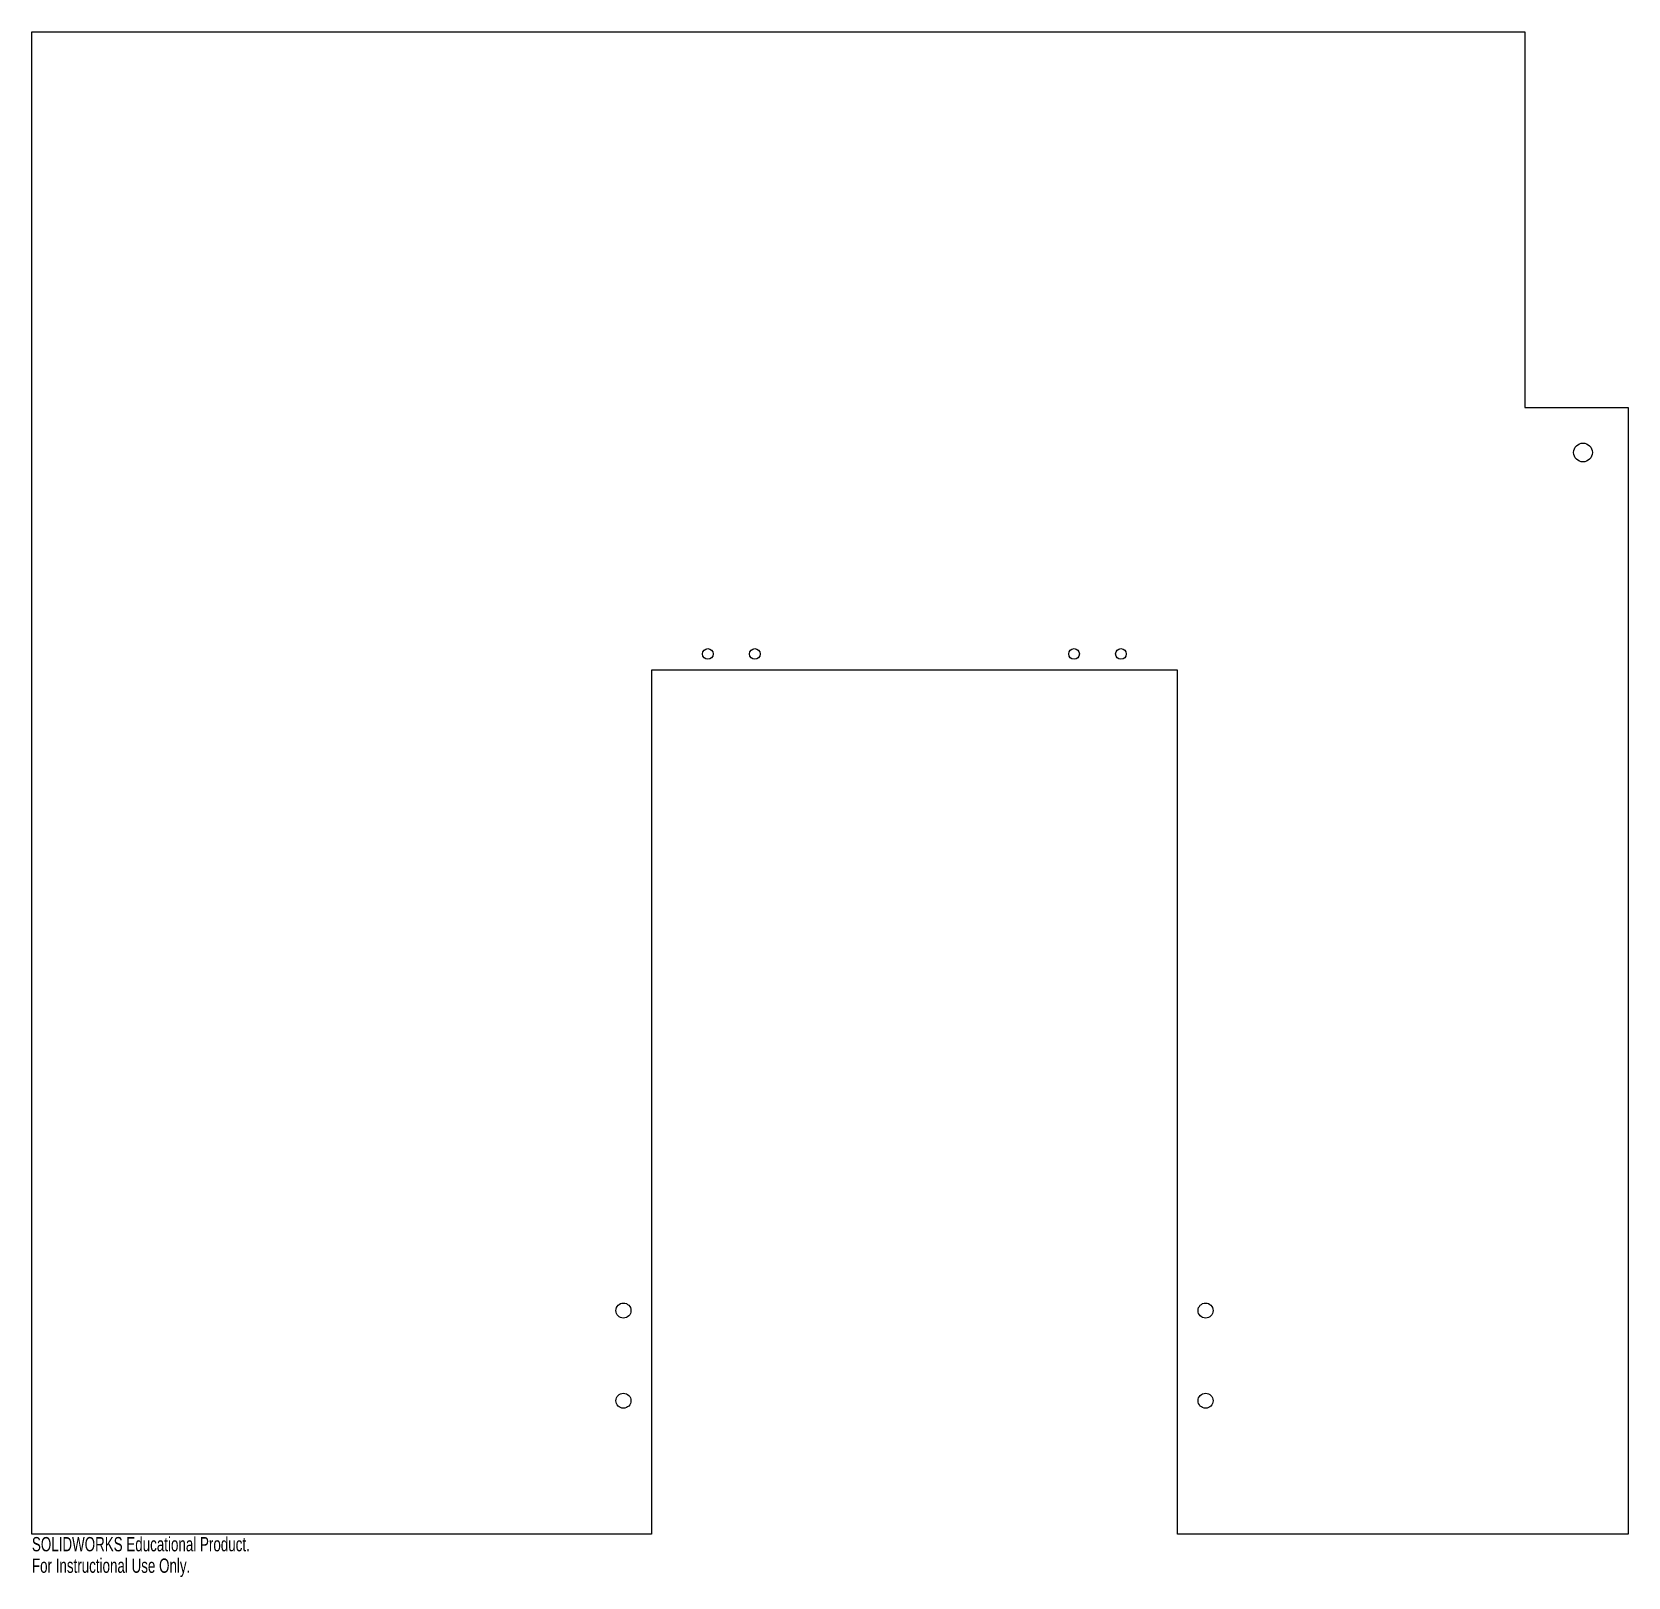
# Model space of a CAD drawing. Header units: inches. Extents: x -21.2 to 0, y -0.6 to 20.
import ezdxf

# ---------------------------------------------------------------- set-up
doc = ezdxf.new("R2010")
doc.units = ezdxf.units.IN
doc.header["$MEASUREMENT"] = 0
doc.styles.add('SLDTEXTSTYLE0', font='TXT', dxfattribs={"width": 0.7})

msp = doc.modelspace()

# ---------------------------------------------------------------- linework, layer by layer
at = {"color": 7, "linetype": 'Continuous', "lineweight": 25}
for p, q in [((-21.25, 20), (-1.375, 20)), ((-21.25, 0), (-21.25, 20)), ((-1.375, 20), (-1.375, 15)), ((-1.375, 15), (0, 15)), ((0, 15), (0, 0)), ((-6, 11.5), (-13, 11.5)), ((-13, 11.5), (-13, 0)), ((-6, 0), (-6, 11.5)), ((-13, 0), (-21.25, 0)), ((0, 0), (-6, 0))]:
    msp.add_line(p, q, dxfattribs=at)
for centre, radius in [((-0.6, 14.4), 0.125), ((-12.251, 11.718), 0.071), ((-11.626, 11.718), 0.071), ((-7.376, 11.718), 0.071), ((-6.751, 11.718), 0.071), ((-13.375, 2.975), 0.1), ((-5.625, 2.975), 0.1), ((-13.375, 1.775), 0.1), ((-5.625, 1.775), 0.1)]:
    msp.add_circle(centre, radius, dxfattribs=at)

# ---------------------------------------------------------------- texts
at = {"color": 7, "linetype": 'Continuous', "char_height": 0.1903, "attachment_point": 1, "style": 'SLDTEXTSTYLE0'}
for s, insert in [('SOLIDWORKS Educational Product.', (-21.25, -0.04)), ('For Instructional Use Only.', (-21.25, -0.326))]:
    msp.add_mtext(s, dxfattribs=dict(at, insert=insert))

doc.saveas('drawing.dxf')
